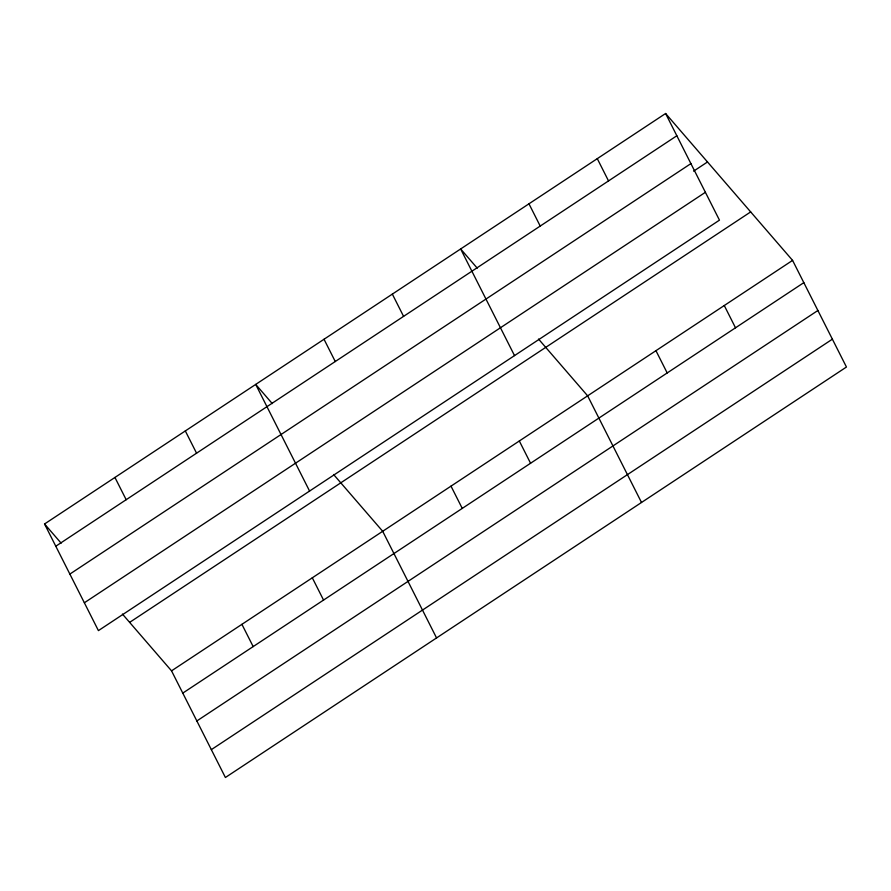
<?xml version="1.0" encoding="UTF-8"?>
<svg xmlns="http://www.w3.org/2000/svg" width="891" height="891" viewBox="0 0 891 891"><rect width="100%" height="100%" fill="white"/><g stroke="black" fill="none" stroke-linecap="round" stroke-linejoin="round"><path stroke-width="1.34" d="M665.599 113.502L719.46 220.155L98.422 630.616L44.55 523.975L665.599 113.502L792.578 260.384L846.45 367.025L225.401 777.498L171.54 670.845L122.435 614.055M55.799 546.228L676.837 135.766M69.866 574.082L690.904 163.61M693.61 171.161L707.499 161.973M84.355 602.773L705.394 192.3M129.629 622.386L750.679 211.913M171.54 670.845L792.578 260.384M182.778 693.109L803.827 282.647M196.844 720.953L817.893 310.491M211.334 749.643L832.383 339.181M477.242 268.146L460.647 248.957L514.519 355.598M538.532 339.048L587.637 395.838L641.509 502.479M272.29 403.601L255.706 384.411L309.578 491.052M333.59 474.502L382.696 531.292L436.557 637.934M44.55 523.975L61.134 543.154M724.272 305.535L735.509 327.799M597.282 158.654L608.531 180.918M655.954 350.686L667.192 372.95M528.964 203.805L540.213 226.069M519.319 440.989L530.568 463.253M392.341 294.108L403.578 316.372M451.002 486.141L462.251 508.405M324.023 339.259L335.261 361.523M312.307 577.813L323.556 600.077M185.317 430.932L196.566 453.196M241.918 624.335L253.167 646.588M114.939 477.453L126.177 499.717"/></g></svg>
